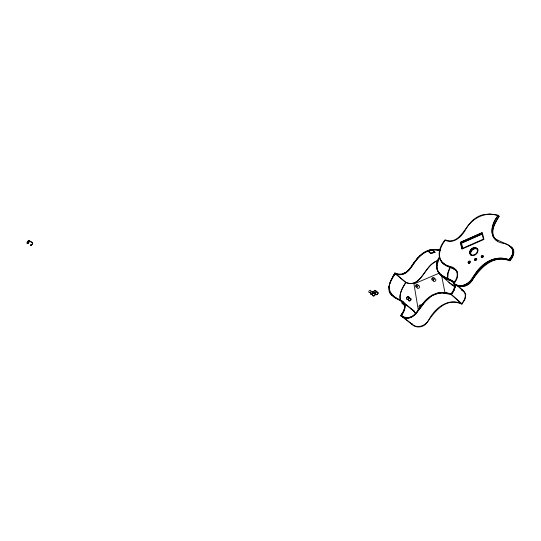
<?xml version="1.0" encoding="UTF-8"?>
<svg xmlns="http://www.w3.org/2000/svg" width="541" height="541" viewBox="0 0 541 541"><rect width="100%" height="100%" fill="white"/><g stroke="black" fill="none" stroke-linecap="round" stroke-linejoin="round"><path stroke-width="0.81" d="M437.135 265.604L437.622 270.29M499.14 216.299L498.254 215.298M455.184 286.547L455.197 285.533M388.878 286.757L389.189 291.295M404.587 307.599L404.641 306.585M455.042 287.501L455.17 286.48M404.411 308.553L404.573 307.531M437.148 265.672L437.689 262.723M388.891 286.818L390.616 280.806M455.028 287.433L454.082 290.294M404.398 308.492L403.397 311.332M437.696 262.784L439.481 258.131M498.214 215.48C493.094 222.216 487.597 235.321 497.774 240.921M454.46 289.32L453.155 291.991M391.339 280.414C385.064 290.247 393.422 297.719 402.119 300.958A16.825 12.903 -51.6 0 1 403.099 301.709C407.637 305.584 403.66 312.103 401.665 315.66C407.021 320.4 415.001 316.458 418.031 310.602C424.3 298.984 437.243 288.15 451.153 294.209L461.723 303.65C464.597 300.431 467.41 294.453 463.238 291.085L457.7 286M449.828 267.24L447.576 273.516L447.522 278.919M439.454 257.502C431.251 270.514 442.125 277.161 452.986 281.658M450.497 267.004L448.266 272.529L447.752 277.831M390.629 280.867L395.119 273.036M439.596 256.745C431.447 268.16 440.049 277.831 451.255 280.907A20.943 16.507 -46.3 0 1 451.694 281.164L453.98 283.437L454.609 286.378L453.581 290.077L451.113 293.925L444.087 292.525L437.703 292.945L431.914 295.203L426.653 299.281A29.37 23.628 -47.3 0 0 425.341 300.654L419.153 308.688M402.95 312.198L403.383 311.271M402.937 312.13L402.004 313.773M499.093 216.495C495.38 222.621 489.977 231.041 494.596 238.067M394.747 273.164L405.865 282.314C402.714 287.67 398.142 294.581 400.847 301.087M392.421 277.235L394.93 273.11M394.294 274.963L395.011 273.82L398.873 274.869L402.727 274.483L405.791 273.036L408.516 270.723A17.772 13.052 -47.5 0 0 409.517 269.587L412.479 265.638M402.47 312.948L401.99 313.706A19.78 15.006 -51.2 0 1 400.671 315.531L400.928 315.863M415.786 313.942L413.987 310.892L402.991 301.986C398.724 298.537 392.151 297.455 389.763 291.984C387.376 285.459 391.745 278.771 394.957 273.408L405.757 282.537C402.49 287.798 398.805 293.844 400.32 300.248M493.588 237.141C490.193 230.053 495.258 222.304 498.829 216.414L498.085 215.575C490.16 224.454 488.036 240.617 502.981 243.281C512.827 244.681 515.918 252.62 509.04 259.633C495.522 254.75 481.443 262.71 474.903 274.625M443.458 293.019L451.214 294.629L453.142 291.924M412.722 265.306C417.794 257.3 425.666 248.887 436.087 250.125A41.319 31.791 -47 0 1 440.185 250.747M419.302 309.357L425.645 301.06L431.874 295.758M474.139 275.707L474.518 275.173M412.019 265.489L418.213 257.34M400.698 315.396L400.665 315.788M418.822 309.148L416.124 312.745A17.826 13.721 -49.8 0 1 415.021 314.01C412.512 316.796 408.496 318.446 404.796 317.242M452.641 292.695L451.201 294.561L461.919 304.13L465.118 298.984L465.7 294.331L464.401 291.748L458.295 286.108M410.66 267.362L414.906 261.391M473.855 276.214C470.352 283.518 460.418 289.239 453.317 283.328A21.065 16.21 -44.8 0 0 454.711 281.401C458.268 277.215 458.612 269.54 452.202 267.856C436.952 264.346 435.701 251.139 445.067 239.798C459.83 245.695 465.03 225.475 474.545 218.889A18.597 14.005 -38.7 0 1 482.599 214.845L489.537 213.979L498.22 215.217M404.472 317.398L401.037 315.464L403.627 311.346L404.817 307.748L404.654 304.583L402.991 301.986M512.124 248.177C515.472 251.923 512.489 257.266 509.798 260.437C494.014 254.547 479.826 266.402 472.746 279.501C469.203 286.02 459.431 288.995 453.879 283.396C460.1 277.093 458.66 267.633 448.922 266.152C435.579 262.987 438.46 248.326 445.284 240.319C453.913 244.275 461.858 236.559 465.659 229.472C471.948 218.233 485.365 211.125 498.085 215.575M409.348 269.066L410.653 267.301M416.563 313.016L423.887 303.048L429.608 297.293M451.153 294.209C453.419 291.538 456.53 286.243 453.879 283.396M454.535 283.876C457.47 285.716 461.263 286.182 464.523 284.965C467.268 283.971 469.473 281.915 471.238 279.65C479.421 266.659 491.931 253.54 508.959 259.836C521.044 246.047 504.293 244.498 495.13 238.642M453.317 283.328C457.814 288.204 466.247 287.514 470.481 282.598C479.468 269.445 491.553 253.945 509.865 260.796C513.788 256.989 516.425 248.711 509.771 246.128M416.509 259.396L420.073 255.453M409.334 269.005L407.042 271.501M451.377 294.581L451.052 294.696M416.55 312.948L412.695 316.593M408.036 270.486L406.041 272.292M413.946 315.613L415.218 314.449M420.087 255.514L422.108 253.729A17.292 13.072 -45.2 0 1 429.459 250.077M406.034 272.231L402.159 274.037M401.787 316.471C404.932 318.75 409.523 318.798 412.688 316.526M405.04 272.874L403.099 273.766M431.887 295.819L437.108 293.587L440.137 293.141M434.917 252.214L432.354 252.938A20.49 15.615 -45.3 0 1 434.964 252.478L432.638 250.07A19.753 14.979 -45.3 0 0 428.364 251.038M460.398 242.307L482.281 232.61L483.952 239.433L461.892 249.09L460.398 242.307L461.175 243.092L462.345 248.366M460.594 242.287L481.889 232.846L483.424 239.142L461.98 248.549L460.594 242.287L461.527 243.22L462.744 248.698M461.175 243.092L482.288 233.753M461.527 243.22L482.045 234.152M439.441 273.049L413.953 283.957L418.24 309.635L419.782 309.006M394.903 273.043L395.41 273.34M411.444 317.209L407.88 318.135M432.259 252.965L430.704 253.431L428.418 251.301L429.865 250.848A20.389 15.473 -45.4 0 1 432.685 250.334L434.964 252.478M438.501 260.437C424.678 263.42 421.973 288.813 405.757 282.537M434.376 294.568L437.114 293.655M402.166 274.098L399.515 274.287M429.459 250.077L435.694 249.475L439.299 249.901M429.473 250.138L435.708 249.536L439.312 249.962M401.253 274.267L397.939 274.098L395.403 273.279M440.124 293.073L447.15 293.56M406.785 318.135L402.389 316.843M397.946 274.159L398.71 274.28M440.131 250.368C428.736 246.953 418.301 255.196 412.911 264.556C409.611 270.743 402.294 277.357 394.957 273.408M461.919 304.13C445.385 296.806 434.538 311.758 426.382 323.45C422.852 327.616 415.887 328.326 411.951 324.384L400.671 315.531M397.229 273.996L395.958 273.57M461.723 303.65C448.07 297.536 435.133 308.012 428.993 319.548C426.051 325.587 417.415 329.199 412.168 324.208L401.037 315.464M451.126 267.511L445.574 264.833L442.322 262.175M451.579 267.707L456.279 270.182M446.575 277.925L448.421 278.804M448.415 278.743L452.993 281.232L454.765 282.855M446.589 277.986L441.213 274.923M405.865 282.314C419.207 288.468 424.029 269.229 432.719 263.467A16.981 13.079 -44.8 0 1 438.656 260.309M397.08 298.869L398.724 299.768M455.028 286.886L451.505 284.728L448.881 282.023M410.274 308.539L410.666 308.742M450.146 279.535L453.811 282.064M398.717 299.7L400.266 300.573M461.277 289.55L463.603 290.984M397.087 298.93L393.807 296.982M442.917 276.12L444.729 277.107M411.052 308.945L413.987 310.892M455.353 286.757L450.369 283.301M29.106 240.657A1.718 0.717 -57.6 0 1 28.152 243.2A1.718 0.717 -57.6 0 1 27.199 242.395A1.718 0.717 -57.6 0 1 29.106 240.657L32.426 242.53M28.977 240.765L32.338 242.666M461.608 290.01L461.967 290.219M510.339 246.818L510.697 247.027M400.259 300.512L401.645 301.405M395.43 298.037L391.001 294.534M462.312 290.429L463.238 291.085M404.999 305.604L402.22 303.197M401.801 316.539L400.922 315.795M404.972 305.976L401.442 302.52M401.638 301.337L402.795 302.284M412.79 310.365L414.656 312.029L415.752 314.646M496.205 240.211L496.638 240.549M413.933 311.251L402.781 302.223L403.512 303.075M511.509 247.609L511.935 247.988M441.226 274.99L438.494 272.049M439.488 273.827L449.99 283.389M452.776 281.476L454.007 282.612M428.418 251.301L430.697 253.425M452.993 281.232L454.406 282.821M468.168 262.595L468.763 263.176M474.606 259.849L475.241 260.485M469.676 253.357L470.46 254.135M453.189 281.841L454.136 283.017M392.32 295.907L389.933 293.012M509.04 259.633L509.798 260.437M508.959 259.836L509.865 260.796M457.524 272.062C453.074 266.652 443.836 267.139 440.719 260.214M441.727 261.411L441.456 261.005M494.007 237.837L493.717 237.377M403.505 303.007L404.398 304.793M437.608 270.23L438.508 272.116M389.182 291.227L389.939 293.073M404.032 303.846L404.6 305.706M441.463 274.814L444.939 292.627M455.089 284.6L455.211 285.601M404.587 305.645L404.654 306.646M391.326 280.407A39.777 30.607 -47.2 0 1 394.308 274.97M31.797 242.645A1.711 0.724 -57.7 0 1 32.595 243.247A1.711 0.724 -57.7 0 1 31.337 245.249A1.711 0.724 -57.7 0 1 30.424 244.836M31.905 242.693A1.549 0.649 -57.7 0 1 32.474 243.403A1.549 0.649 -57.7 0 1 31.358 245.127A1.549 0.649 -57.7 0 1 30.526 244.83M412.35 323.87A19.422 15.02 -51 0 1 411.951 324.384M430.656 253.181A18.84 14.33 -45.2 0 1 433.517 252.431M373.54 293.486A1.508 1.116 -51.3 0 1 375.136 294.006A1.508 1.116 -51.3 0 1 374.034 295.9A1.508 1.116 -51.3 0 1 372.593 295.109M373.817 293.479A1.366 1.008 -51.3 0 1 375.035 294.203A1.366 1.008 -51.3 0 1 373.993 295.792A1.366 1.008 -51.3 0 1 372.722 295.143M371.762 291.856A1.515 1.116 -51.3 0 1 373.209 292.769A1.515 1.116 -51.3 0 1 371.653 294.48A1.515 1.116 -51.3 0 1 370.727 292.999M371.944 291.917A1.373 1.008 -51.3 0 1 373.067 292.952A1.373 1.008 -51.3 0 1 371.572 294.351A1.373 1.008 -51.3 0 1 370.869 292.918M376.813 292.066A1.515 1.123 -51 0 1 378.078 293.114A1.515 1.123 -51 0 1 376.59 294.75A1.515 1.123 -51 0 1 375.535 293.465M376.813 292.194A1.366 1.014 -51 0 1 377.956 293.141A1.366 1.014 -51 0 1 376.61 294.615A1.366 1.014 -51 0 1 375.657 293.459M371.904 291.978A1.265 0.933 -51.3 0 1 372.999 292.769A1.265 0.933 -51.3 0 1 371.843 294.189A1.265 0.933 -51.3 0 1 370.856 293.263M409.767 298.206A1.528 1.177 -49.1 0 1 411.032 299.234A1.528 1.177 -49.1 0 1 409.733 300.897A1.528 1.177 -49.1 0 1 408.354 300.025M408.428 299.444A1.528 1.177 -49.1 0 1 409.294 298.382M409.848 298.321A1.386 1.068 -49.1 0 1 410.896 299.322A1.386 1.068 -49.1 0 1 409.699 300.782A1.386 1.068 -49.1 0 1 408.482 299.985M408.55 299.45A1.386 1.068 -49.1 0 1 409.253 298.544M470.846 255.061A4.598 3.537 -40.2 0 1 472.104 249.841A4.598 3.537 -40.2 0 1 477.534 248.914M468.939 263.19A1.19 0.926 -41.1 0 1 469.906 261.932M475.363 260.451A1.204 0.933 -40.3 0 1 476.337 259.193M482.031 257.232A1.21 0.94 -39.5 0 1 483.356 256.306M454.717 283.667A21.025 16.21 -44.7 0 1 454.291 284.214M471.799 255.568A4.26 3.273 -40.2 0 1 472.279 250.023A4.26 3.273 -40.2 0 1 478.001 249.874M469.25 263.176A0.852 0.663 -41.1 0 1 469.872 262.243M475.695 260.505A0.859 0.669 -40.3 0 1 476.371 259.47M482.329 257.266A0.866 0.669 -39.5 0 1 483.35 256.617M420.675 307.471A1.542 1.204 -48.7 0 1 418.93 306.686A1.542 1.204 -48.7 0 1 420.492 304.86A1.542 1.204 -48.7 0 1 421.561 306.436M418.45 285.689A1.508 1.156 -47.5 0 1 419.654 286.723A1.508 1.156 -47.5 0 1 418.355 288.333A1.508 1.156 -47.5 0 1 416.996 287.501M434.369 278.865A1.528 1.183 -45.6 0 1 435.87 279.711A1.528 1.183 -45.6 0 1 434.565 281.462A1.528 1.183 -45.6 0 1 433.145 280.509M432.557 278.885C433.382 280.089 433.618 277.33 432.563 278.845M420.675 306.186C419.938 307.836 419.613 305.063 420.675 306.186M416.354 285.797C417.3 286.953 417.125 284.241 416.354 285.797M28.152 243.092A1.555 0.649 -57.6 0 0 29.011 240.792A1.555 0.649 -57.6 0 0 27.287 242.361A1.555 0.649 -57.6 0 0 28.152 243.092M375.062 293.073A1.515 1.123 -51.1 0 0 375.833 290.693A1.515 1.123 -51.1 0 0 373.628 291.768A1.515 1.123 -51.1 0 0 375.062 293.073M375.041 292.952A1.373 1.014 -51.1 0 0 375.738 290.801A1.373 1.014 -51.1 0 0 373.743 291.775A1.373 1.014 -51.1 0 0 375.041 292.952M370.098 292.465A1.265 0.933 -51.3 0 0 370.673 290.476A1.265 0.933 -51.3 0 0 368.847 291.443A1.265 0.933 -51.3 0 0 370.098 292.465M408.083 299.274A1.535 1.177 -49.1 0 0 408.82 296.867A1.535 1.177 -49.1 0 0 406.541 297.935A1.535 1.177 -49.1 0 0 408.083 299.274M408.056 299.153A1.386 1.068 -49.1 0 0 408.726 296.975A1.386 1.068 -49.1 0 0 406.663 297.949A1.386 1.068 -49.1 0 0 408.056 299.153M469.29 263.149A1.197 0.926 -41.2 0 0 470.143 261.371A1.197 0.926 -41.2 0 0 468.263 261.912A1.197 0.926 -41.2 0 0 469.29 263.149M475.742 260.404A1.204 0.933 -40.4 0 0 476.594 258.618A1.204 0.933 -40.4 0 0 474.7 259.166A1.204 0.933 -40.4 0 0 475.742 260.404M482.247 257.611A1.21 0.94 -39.6 0 0 483.269 255.866A1.21 0.94 -39.6 0 0 481.348 256.245A1.21 0.94 -39.6 0 0 482.247 257.611M473.625 255.514A4.605 3.537 -40.3 0 0 477.5 248.88A4.605 3.537 -40.3 0 0 470.244 250.382A4.605 3.537 -40.3 0 0 473.625 255.514M473.476 255.075A4.267 3.273 -40.3 0 0 477.074 248.928A4.267 3.273 -40.3 0 0 470.352 250.314A4.267 3.273 -40.3 0 0 473.476 255.075M469.121 262.71A0.852 0.663 -41.2 0 0 469.73 261.438A0.852 0.663 -41.2 0 0 468.384 261.824A0.852 0.663 -41.2 0 0 469.121 262.71M475.566 259.957A0.859 0.669 -40.4 0 0 476.181 258.686A0.859 0.669 -40.4 0 0 474.822 259.078A0.859 0.669 -40.4 0 0 475.566 259.957M482.105 257.158A0.866 0.669 -39.6 0 0 482.836 255.913A0.866 0.669 -39.6 0 0 481.463 256.184A0.866 0.669 -39.6 0 0 482.105 257.158M416.888 287.007A1.515 1.156 -47.5 0 0 417.889 284.688A1.515 1.156 -47.5 0 0 415.589 285.465A1.515 1.156 -47.5 0 0 416.888 287.007M433.118 280.096A1.535 1.183 -45.6 0 0 434.119 277.756A1.535 1.183 -45.6 0 0 431.765 278.561A1.535 1.183 -45.6 0 0 433.118 280.096"/></g></svg>
